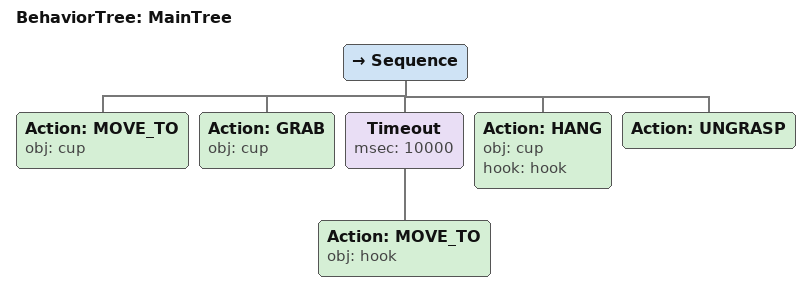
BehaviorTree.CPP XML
<root main_tree_to_execute="MainTree">
  <BehaviorTree ID="MainTree">
    <Sequence>
      <!-- Move to cup -->
      <Action ID="MOVE_TO" obj="cup" />
      <!-- Grab cup -->
      <Action ID="GRAB" obj="cup" />
      <!-- Timeout: NAVIGATE_TO hook within 10s -->
      <Timeout msec="10000">
        <!-- Navigate to hook -->
        <Action ID="MOVE_TO" obj="hook" />
      </Timeout>
      <!-- Move to hook -->
      <Action ID="HANG" obj="cup" hook="hook" />
      <!-- Hang cup on hook -->
      <Action ID="UNGRASP" />
    </Sequence>
  </BehaviorTree>
</root>
